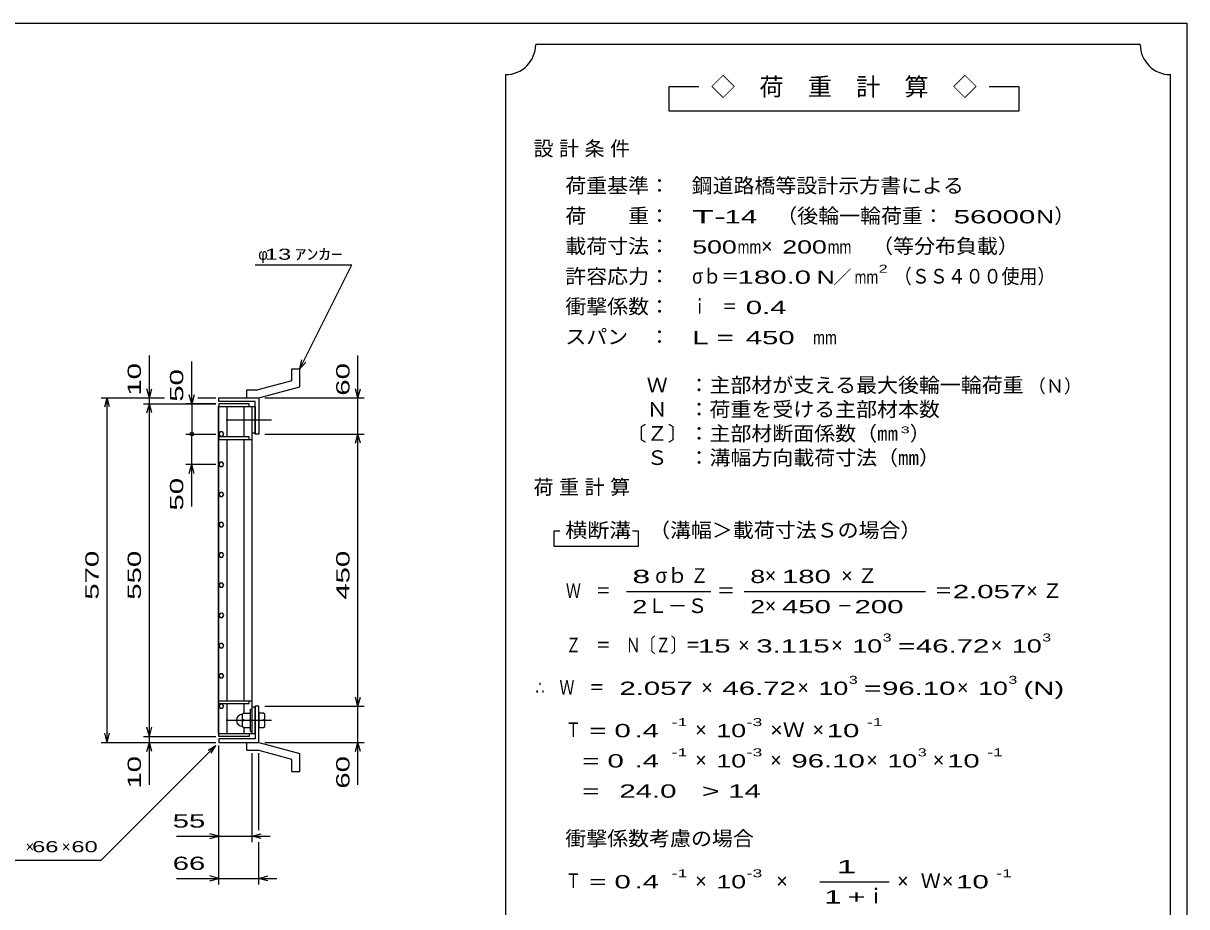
# Model space of a CAD drawing. Units: millimetres, scale not verified. Extents: x -1820 to 1731, y -1282 to 1054.
# Drawn here: x -194 to 1731, y -408 to 1054 of the extents above; entities that cross this region are included whole.
import ezdxf
from ezdxf.enums import TextEntityAlignment as Align

# ---------------------------------------------------------------- set-up
doc = ezdxf.new("R2010")
doc.units = ezdxf.units.MM
doc.header["$LTSCALE"] = 10
doc.linetypes.add('CHAIN', pattern=[18.5, 12, -1.5, 3.5, -1.5])
for name, color, linetype, lineweight in [('0_2', 150, 'Continuous', 25), ('16', 3, 'Continuous', 25), ('19', 6, 'Continuous', 25), ('22', 4, 'Continuous', 25), ('24', 2, 'Continuous', 25)]:
    doc.layers.add(name, color=color, linetype=linetype, lineweight=lineweight)
doc.styles.add('ベクトル', font='')
doc.styles.get('ベクトル').set_extended_font_data('ベクトル')

msp = doc.modelspace()

# ---------------------------------------------------------------- linework, layer by layer
at = {"layer": '0_2'}
for p, q in [((-1729, 1053.5), (1731, 1053.5)), ((1731, 1053.5), (1731, -1146.5))]:
    msp.add_line(p, q, dxfattribs=at)
at = {"layer": '16'}
for p, q in [((180, 424), (130, 424)), ((130, 424), (130, 419.5)), ((180, 419.5), (180, 424)), ((129.3, -121.5), (129.3, 419.5)), ((129.3, 419.5), (130, 419.5)), ((130, 419.5), (180, 419.5)), ((130, -121.5), (130, 419.5)), ((130, 419.5), (185, 419.5)), ((143.5, 369.5), (143.5, 419.5)), ((171.5, 369.5), (171.5, 419.5)), ((185, -121.5), (185, 419.5)), ((185, 419.5), (190, 419.5)), ((190, 419.5), (190, 375.5)), ((131.98, 377.45), (130, 373.97)), ((130, 373.97), (132.02, 370.52)), ((130, 369.5), (130, 365)), ((180, 369.5), (130, 369.5)), ((135.98, 377.48), (131.98, 377.45)), ((132.02, 370.52), (136.02, 370.55)), ((138, 374), (135.98, 377.48)), ((136.02, 370.55), (138, 374.03)), ((180, 365), (180, 369.5)), ((190, 375.5), (185, 375.5)), ((130, 365), (185, 365)), ((143.5, -67), (143.5, 365)), ((171.5, -67), (171.5, 365)), ((131.98, 327.45), (130, 323.97)), ((135.98, 327.48), (131.98, 327.45)), ((138, 324), (135.98, 327.48)), ((130, 323.97), (132.02, 320.52)), ((132.02, 320.52), (136.02, 320.55)), ((136.02, 320.55), (138, 324.03)), ((131.98, 277.45), (130, 273.97)), ((130, 273.97), (132.02, 270.52)), ((135.98, 277.48), (131.98, 277.45)), ((132.02, 270.52), (136.02, 270.55)), ((138, 274), (135.98, 277.48)), ((136.02, 270.55), (138, 274.03)), ((131.98, 227.45), (130, 223.97)), ((130, 223.97), (132.02, 220.52)), ((135.98, 227.48), (131.98, 227.45)), ((132.02, 220.52), (136.02, 220.55)), ((138, 224), (135.98, 227.48)), ((136.02, 220.55), (138, 224.03)), ((131.98, 177.45), (130, 173.97)), ((130, 173.97), (132.02, 170.52)), ((135.98, 177.48), (131.98, 177.45)), ((138, 174), (135.98, 177.48)), ((136.02, 170.55), (138, 174.03)), ((132.02, 170.52), (136.02, 170.55)), ((131.98, 127.45), (130, 123.97)), ((130, 123.97), (132.02, 120.52)), ((135.98, 127.48), (131.98, 127.45)), ((132.02, 120.52), (136.02, 120.55)), ((138, 124), (135.98, 127.48)), ((136.02, 120.55), (138, 124.03)), ((131.98, 77.45), (130, 73.97)), ((135.98, 77.48), (131.98, 77.45)), ((138, 74), (135.98, 77.48)), ((130, 73.97), (132.02, 70.52)), ((132.02, 70.52), (136.02, 70.55)), ((136.02, 70.55), (138, 74.03)), ((131.98, 27.45), (130, 23.97)), ((130, 23.97), (132.02, 20.52)), ((135.98, 27.48), (131.98, 27.45)), ((132.02, 20.52), (136.02, 20.55)), ((138, 24), (135.98, 27.48)), ((136.02, 20.55), (138, 24.03)), ((131.98, -22.55), (130, -26.03)), ((130, -26.03), (132.02, -29.48)), ((135.98, -22.52), (131.98, -22.55)), ((132.02, -29.48), (136.02, -29.45)), ((138, -26), (135.98, -22.52)), ((136.02, -29.45), (138, -25.97)), ((130, -71.5), (130, -67)), ((130, -67), (185, -67)), ((130, -71.5), (180, -71.5)), ((131.98, -72.55), (130, -76.03)), ((130, -76.03), (132.02, -79.48)), ((135.98, -72.52), (131.98, -72.55)), ((138, -76), (135.98, -72.52)), ((136.02, -79.45), (138, -75.97)), ((143.5, -121.5), (143.5, -71.5)), ((171.5, -86.5), (171.5, -71.5)), ((180, -71.5), (180, -67)), ((132.02, -79.48), (136.02, -79.45)), ((171, -87.5), (169, -89.5)), ((169, -109.5), (169, -89.5)), ((171, -87.5), (180, -87.5)), ((182, -89.5), (180, -87.5)), ((182, -118), (182, -81)), ((182, -81), (185, -81)), ((190, -77.5), (185, -77.5)), ((185, -118), (185, -81)), ((190, -121.5), (190, -77.5)), ((171, -99.5), (169, -97.5)), ((171, -99.5), (169, -101.5)), ((169, -109.5), (171, -111.5)), ((171, -99.5), (180, -99.5)), ((171, -111.5), (180, -111.5)), ((171.5, -121.5), (171.5, -112.5)), ((180, -99.5), (182, -97.5)), ((182, -101.5), (180, -99.5)), ((180, -111.5), (182, -109.5)), ((129.3, -121.5), (130, -121.5)), ((130, -121.5), (180, -121.5)), ((130, -126), (130, -121.5)), ((130, -121.5), (185, -121.5)), ((180, -126), (130, -126)), ((180, -121.5), (180, -126)), ((182, -118), (185, -118)), ((185, -121.5), (190, -121.5))]:
    msp.add_line(p, q, dxfattribs=at)
at = {"layer": '16', "linetype": 'CHAIN'}
for p, q in [((142, 397.5), (217, 397.5)), ((142, -99.5), (217, -99.5))]:
    msp.add_line(p, q, dxfattribs=at)
at = {"layer": '16'}
msp.add_arc((169, -99.5), 10, 90, 270, dxfattribs=at)
at = {"layer": '19'}
for p, q in [((250.61, 482.12), (263.61, 482.12)), ((250.61, 462.1), (250.61, 482.12)), ((263.61, 452.12), (263.61, 482.12)), ((250.61, 462.1), (194.28, 447.01)), ((175.99, 447.01), (194.28, 447.01)), ((175.99, 434.01), (175.99, 447.01)), ((196, 434), (263.61, 452.12)), ((130, 428), (130, 434)), ((130, 434), (196, 434)), ((190, 428), (130, 428)), ((176, 434), (196, 434)), ((190, 374), (190, 428)), ((196, 434), (196, 374)), ((196, 374), (190, 374)), ((196, -76), (190, -76)), ((190, -76), (190, -130)), ((196, -136), (196, -76)), ((204, -87.5), (196, -87.5)), ((196, -87.5), (196, -111.5)), ((206, -89.5), (204, -87.5)), ((206, -109.5), (206, -89.5)), ((196, -99.5), (204, -99.5)), ((196, -111.5), (204, -111.5)), ((206, -97.5), (204, -99.5)), ((204, -99.5), (206, -101.5)), ((204, -111.5), (206, -109.5)), ((130, -130), (130, -136)), ((190, -130), (130, -130)), ((130, -136), (196, -136)), ((175.99, -149.01), (175.99, -136.01)), ((175.99, -149.01), (194.28, -149.01)), ((176, -136), (196, -136)), ((250.61, -164.1), (194.28, -149.01)), ((196, -136), (263.61, -154.12)), ((250.61, -184.12), (250.61, -164.1)), ((263.61, -184.12), (263.61, -154.12)), ((250.61, -184.12), (263.61, -184.12))]:
    msp.add_line(p, q, dxfattribs=at)
at = {"layer": '22'}
for p, q in [((190, 654), (350, 654)), ((264, 482), (350, 654)), ((15, 434), (15, 504)), ((360, 434), (360, 504)), ((85, 424), (85, 494)), ((264, 482), (267, 496.6)), ((264, 482), (274, 493)), ((15, 434), (11, 449)), ((15, 434), (19, 449)), ((360, 434), (356, 449)), ((360, 434), (364, 449)), ((-65, 434), (40, 434)), ((-59, 419), (-55, 434)), ((-51, 419), (-55, 434)), ((-55, -136), (-55, 434)), ((5, 434), (40, 434)), ((5, 424), (125, 424)), ((11, 409), (15, 424)), ((15, 424), (15, 434)), ((19, 409), (15, 424)), ((15, -126), (15, 424)), ((125, 424), (75, 424)), ((85, 424), (81, 439)), ((89, 439), (85, 424)), ((85, 424), (85, 374)), ((95, 434), (125, 434)), ((95, 434), (125, 434)), ((206, 434), (370, 434)), ((360, 374), (360, 434)), ((75, 374), (125, 374)), ((85, 324), (85, 374)), ((206, 374), (370, 374)), ((356, 359), (360, 374)), ((364, 359), (360, 374)), ((360, -76), (360, 374)), ((75, 324), (125, 324)), ((81, 309), (85, 324)), ((89, 309), (85, 324)), ((85, 254), (85, 324)), ((206, -76), (370, -76)), ((360, -76), (356, -61)), ((360, -76), (364, -61)), ((360, -136), (360, -76)), ((15, -126), (11, -111)), ((15, -126), (19, -111)), ((-55, -136), (-59, -121)), ((-55, -136), (-51, -121)), ((5, -126), (125, -126)), ((15, -136), (15, -126)), ((-65, -136), (125, -136)), ((-65, -331), (125, -141)), ((5, -136), (125, -136)), ((11, -151), (15, -136)), ((19, -151), (15, -136)), ((15, -206), (15, -136)), ((112, -149), (125, -141)), ((117, -154), (125, -141)), ((130, -301), (130, -141)), ((130, -371), (130, -141)), ((206, -136), (370, -136)), ((356, -151), (360, -136)), ((364, -151), (360, -136)), ((360, -206), (360, -136)), ((185, -301), (185, -154)), ((196, -281), (196, -154)), ((130, -291), (115, -287)), ((185, -291), (200, -287)), ((60, -291), (130, -291)), ((115, -295), (130, -291)), ((130, -291), (185, -291)), ((200, -295), (185, -291)), ((185, -291), (215, -291)), ((196, -371), (196, -301)), ((-265, -331), (-65, -331)), ((60, -361), (130, -361)), ((130, -361), (115, -357)), ((115, -365), (130, -361)), ((130, -361), (196, -361)), ((196, -361), (211, -357)), ((211, -365), (196, -361)), ((196, -361), (226, -361))]:
    msp.add_line(p, q, dxfattribs=at)
msp.add_circle((85, 374), 3, dxfattribs=at)
at = {"layer": '24', "color": 4}
for p, q in [((1654, 1018.5), (654, 1018.5)), ((604, 968.5), (604, -581.5)), ((1704, -581.5), (1704, 968.5)), ((924, 948.5), (874, 948.5)), ((874, 948.5), (874, 908.5)), ((1454, 948.5), (1404, 948.5)), ((1454, 908.5), (1454, 948.5)), ((874, 908.5), (1454, 908.5)), ((694, 213.5), (684, 213.5)), ((684, 213.5), (684, 188.5)), ((824, 213.5), (814, 213.5)), ((824, 188.5), (824, 213.5)), ((684, 188.5), (824, 188.5)), ((804, 113.5), (944, 113.5)), ((999, 113.5), (1299, 113.5)), ((1124, -366.5), (1239, -366.5))]:
    msp.add_line(p, q, dxfattribs=at)
for centre, start, end in [((604, 1018.5), 270, 0), ((1704, 1018.5), 180, 270)]:
    msp.add_arc(centre, 50, start, end, dxfattribs=at)

# ---------------------------------------------------------------- texts
at = {"layer": '22', "color": 2, "style": 'ベクトル'}
for s, p in [('φ', (195, 671.5)), ('×', (-190, -308.5)), ('×', (-130, -308.5))]:
    msp.add_text(s, height=18.33, dxfattribs=at).set_placement(p, align=Align.MIDDLE_LEFT)
for s, height, width, p in [(' 13 ', 18.33, 1.6, (195, 671.5)), ('ｱﾝｶｰ', 18.33, 1.6, (255, 671.5)), (' 55 ', 21.99, 1.65, (40, -266)), (' 66 ', 18.33, 1.6, (-190, -308.5)), (' 60 ', 18.33, 1.6, (-125, -308.5)), (' 66 ', 21.99, 1.65, (40, -336))]:
    msp.add_text(s, height=height, dxfattribs=dict(at, width=width)).set_placement(p, align=Align.MIDDLE_LEFT)
at = {"layer": '22', "color": 2, "style": 'ベクトル', "width": 1.65}
for s, p in [(' 10 ', (-10, 424)), (' 60 ', (335, 424)), (' 50 ', (60, 414)), (' 50 ', (60, 234)), (' 570 ', (-80, 86.5)), (' 550 ', (-10, 86.5)), (' 450 ', (335, 86.5)), (' 10 ', (-10, -226)), (' 60 ', (335, -226))]:
    msp.add_text(s, height=21.99, rotation=90, dxfattribs=at).set_placement(p, align=Align.MIDDLE_LEFT)
at = {"layer": '24', "style": 'ベクトル'}
for s, height, p in [('◇\u3000荷\u3000重\u3000計\u3000算\u3000◇', 29.33, (944, 948.5)), ('）', 24.19, (1512, 735)), ('×', 24.19, (1027, 685)), ('／', 21.99, (1146.5, 633.5)), ('（Ｎ）', 21.99, (1468, 453.5)), ('）', 24.19, (1273, 375)), ('σｂ', 24.19, (852, 140)), ('×', 24.19, (1033, 140)), ('Ｌ－Ｓ', 24.19, (839, 90)), ('×', 24.19, (1033, 90)), ('×', 24.19, (989, 25)), ('×', 24.19, (1143, 25)), ('×', 24.19, (1407, 25)), ('×', 24.19, (928, -45)), ('×', 24.19, (1087, -45)), ('×', 24.19, (1351, -45)), ('×', 24.19, (918, -115)), ('×', 24.19, (1112, -115)), ('×', 24.19, (918, -165)), ('×', 24.19, (1042, -165)), ('×', 24.19, (1201, -165)), ('×', 24.19, (1311, -165)), ('×', 24.19, (918, -365)), ('×', 24.19, (1052, -365)), ('×', 24.19, (1252, -365)), ('Ｗ', 24.19, (1291, -365)), ('×', 24.19, (1326, -365)), ('ｉ', 24.19, (1200.5, -390))]:
    msp.add_text(s, height=height, dxfattribs=at).set_placement(p, align=Align.MIDDLE_LEFT)
for s, height, width, p in [('荷重基準：\u3000', 24.19, 1.05, (703, 785)), ('鋼道路橋等設計示方書による', 24.19, 1.05, (912, 785)), ('荷\u3000\u3000重：\u3000', 24.19, 1.05, (703, 735)), ('（後輪一輪荷重：', 24.19, 1.05, (1052, 735)), ('T-', 21.99, 2, (913, 733.5)), (' 14 ', 21.99, 1.65, (953, 733.5)), (' 56000', 21.99, 1.65, (1332, 733.5)), ('N', 21.99, 1.4, (1482, 733.5)), ('載荷寸法：\u3000', 24.19, 1.05, (703, 685)), ('500', 21.99, 1.5, (913, 683.5)), ('200', 21.99, 1.5, (1062, 683.5)), ('\u3000（等分布負載）', 24.19, 1.05, (1176, 685)), ('mm', 21.99, 0.8, (988, 683.5)), ('mm', 21.99, 0.8, (1137, 683.5)), ('許容応力：\u3000', 24.19, 1.05, (703, 635)), ('σｂ＝', 24.19, 0.9, (913, 635)), ('180.0', 21.99, 1.65, (988, 633.5)), ('N', 21.99, 1.4, (1119, 633.5)), ('mm', 21.99, 0.8, (1181.5, 633.5)), ('2', 13.2, 1.5, (1221.5, 647.5)), ('（ＳＳ４００使用）', 24.19, 0.9, (1246.5, 635)), ('衝撃係数：\u3000', 24.19, 1.05, (703, 585)), ('ｉ\u3000＝', 24.19, 0.75, (913, 585)), (' 0.4', 21.99, 1.65, (988, 583.5)), ('スパン\u3000：\u3000', 24.19, 1.05, (703, 535)), ('L =', 21.99, 1.65, (913, 533.5)), (' 450 ', 21.99, 1.65, (988, 533.5)), ('mm', 21.99, 0.8, (1113, 533.5)), ('\u3000Ｗ\u3000：主部材が支える最大後輪一輪荷重', 24.19, 1.05, (803, 455)), ('\u3000Ｎ\u3000：荷重を受ける主部材本数', 24.19, 1.05, (803, 415)), ('〔Ｚ〕：主部材断面係数（㎜', 24.19, 1.05, (803, 375)), ('3', 11, 1.8, (1258, 381)), ('\u3000Ｓ\u3000：溝幅方向載荷寸法（㎜）', 24.19, 1.05, (803, 335)), ('\u3000（溝幅＞載荷寸法Ｓの場合）', 24.19, 1.05, (807, 215)), ('横断溝', 24.19, 1.1, (703, 215)), ('8', 21.99, 1.8, (814, 138.5)), ('Ｚ', 24.19, 0.9, (910, 140)), ('8', 21.99, 1.5, (1009, 138.5)), (' 180 ', 21.99, 1.65, (1048, 138.5)), ('Ｗ\u3000＝', 24.19, 0.75, (704, 115)), ('＝', 24.19, 0.9, (954, 115)), ('＝', 24.19, 0.9, (1314, 115)), ('2.057', 21.99, 1.65, (1344, 113.5)), ('2', 21.99, 1.5, (814, 88.5)), ('2', 21.99, 1.5, (1009, 88.5)), (' 450 ', 21.99, 1.65, (1048, 88.5)), (' 200 ', 21.99, 1.65, (1168, 88.5)), ('－', 24.19, 0.75, (1153, 90)), ('Ｚ\u3000＝\u3000Ｎ〔Ｚ〕＝', 24.19, 0.75, (704, 25)), ('3', 13.2, 1.5, (1228, 37.5)), ('3', 13.2, 1.5, (1492, 37.5)), (' 15 ', 21.99, 1.65, (909, 23.5)), ('3.115', 21.99, 1.65, (1019, 23.5)), ('10', 21.99, 1.5, (1178, 23.5)), ('=', 21.99, 1.7, (1253, 23.5)), ('46.72', 21.99, 1.65, (1283, 23.5)), ('10', 21.99, 1.5, (1442, 23.5)), ('∴\u3000Ｗ\u3000＝', 24.19, 0.75, (654, -45)), (' 2.057', 21.99, 1.65, (779, -46.5)), ('46.72', 21.99, 1.65, (963, -46.5)), ('10', 21.99, 1.5, (1122, -46.5)), ('3', 13.2, 1.5, (1172, -32.5)), ('96.10', 21.99, 1.65, (1227, -46.5)), ('10', 21.99, 1.5, (1386, -46.5)), ('3', 13.2, 1.5, (1436, -32.5)), ('(N)', 21.99, 1.65, (1461, -46.5)), ('=', 21.99, 1.7, (1197, -46.5)), ('-1', 13.2, 1.65, (879, -102.5)), ('-3', 13.2, 1.65, (1003, -102.5)), ('-1', 13.2, 1.65, (1202, -102.5)), ('Ｔ', 24.19, 0.75, (704, -115)), (' = 0', 21.99, 1.65, (729, -116.5)), (' .4 ', 21.99, 1.65, (804, -116.5)), ('10', 21.99, 1.5, (953, -116.5)), ('×Ｗ', 24.19, 1.1, (1042, -115)), (' 10 ', 21.99, 1.65, (1122, -116.5)), ('-1', 13.2, 1.65, (879, -152.5)), ('-3', 13.2, 1.65, (1003, -152.5)), ('3', 13.2, 1.5, (1286, -152.5)), ('-1', 13.2, 1.65, (1401, -152.5)), ('  = 0', 21.99, 1.65, (704, -166.5)), (' .4 ', 21.99, 1.65, (804, -166.5)), ('10', 21.99, 1.5, (953, -166.5)), ('96.10', 21.99, 1.65, (1077, -166.5)), ('10', 21.99, 1.5, (1236, -166.5)), (' 10 ', 21.99, 1.65, (1321, -166.5)), (' 24.0', 21.99, 1.65, (779, -216.5)), ('>', 21.99, 1.7, (929, -216.5)), (' 14 ', 21.99, 1.65, (959, -216.5)), ('  =', 21.99, 1.65, (704, -216.5)), ('衝撃係数考慮の場合', 24.19, 1.05, (703, -295)), ('-1', 13.2, 1.65, (879, -352.5)), ('-3', 13.2, 1.65, (1003, -352.5)), ('-1', 13.2, 1.65, (1416, -352.5)), ('Ｔ', 24.19, 0.75, (704, -365)), (' = 0', 21.99, 1.65, (729, -366.5)), (' .4 ', 21.99, 1.65, (804, -366.5)), ('10', 21.99, 1.5, (953, -366.5)), (' 10 ', 21.99, 1.65, (1336, -366.5))]:
    msp.add_text(s, height=height, dxfattribs=dict(at, width=width)).set_placement(p, align=Align.MIDDLE_LEFT)
at = {"layer": '24', "attachment_point": 4, "style": 'ベクトル'}
for s, insert, char_height in [('\\T1.28;設計条件', (650.5, 845), 24.19), ('\\T1.28;荷重計算', (650.5, 285), 24.19), ('\\T1.42;×Ｚ', (1159.5, 140), 24.19), ('\\T1.42;×Ｚ', (1465.5, 115), 24.19), ('\\T1.25;\\W2;\\~1\\~', (1131.5, -341.5), 21.99), ('\\T1.33;\\W1.75;1+', (1131.5, -391.5), 21.99)]:
    msp.add_mtext(s, dxfattribs=dict(at, insert=insert, char_height=char_height))

doc.saveas('drawing.dxf')
